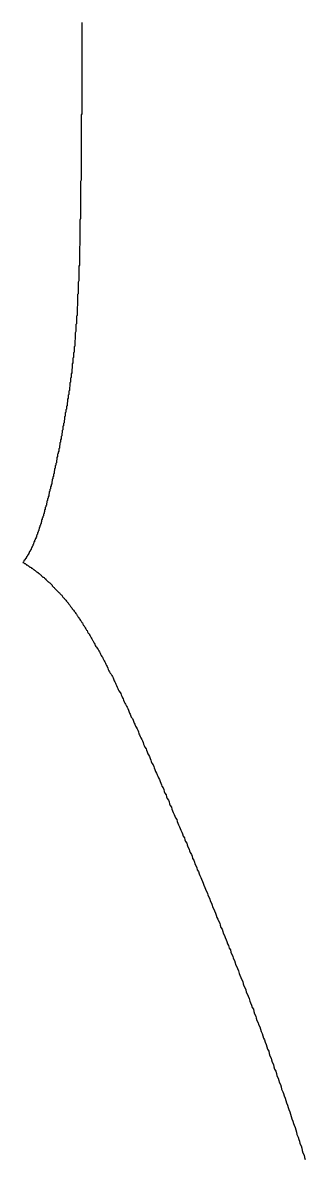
# Model space of a CAD drawing. Header units: millimetres. Extents: x 111 to 2999, y 81 to 1941.
# Drawn here: x 1053.26 to 1058.05, y 1537.44 to 1556.74 of the extents above; entities that cross this region are included whole.
import ezdxf

# ---------------------------------------------------------------- set-up
doc = ezdxf.new("R2010")
doc.units = ezdxf.units.MM

msp = doc.modelspace()

# ---------------------------------------------------------------- linework, layer by layer
for points in [[(1054.26, 1556.743, 0), (1054.26, 1556.723, 0), (1054.26, 1556.703, 0), (1054.26, 1556.683, 0), (1054.26, 1556.663, 0), (1054.26, 1556.643, 0), (1054.26, 1556.623, 0), (1054.26, 1556.603, 0), (1054.26, 1556.583, 0), (1054.26, 1556.563, 0), (1054.26, 1556.543, 0), (1054.26, 1556.523, 0), (1054.26, 1556.493, 0), (1054.26, 1556.473, 0), (1054.26, 1556.453, 0), (1054.26, 1556.433, 0), (1054.26, 1556.413, 0), (1054.26, 1556.393, 0), (1054.26, 1556.363, 0), (1054.26, 1556.343, 0), (1054.26, 1556.323, 0), (1054.26, 1556.303, 0), (1054.26, 1556.273, 0), (1054.26, 1556.253, 0), (1054.26, 1556.233, 0), (1054.26, 1556.213, 0), (1054.26, 1556.183, 0), (1054.26, 1556.163, 0), (1054.26, 1556.143, 0), (1054.26, 1556.113, 0), (1054.26, 1556.093, 0), (1054.26, 1556.073, 0), (1054.26, 1556.053, 0), (1054.26, 1556.023, 0), (1054.26, 1556.003, 0), (1054.26, 1555.983, 0), (1054.26, 1555.953, 0), (1054.26, 1555.933, 0), (1054.26, 1555.903, 0), (1054.26, 1555.883, 0), (1054.26, 1555.863, 0), (1054.26, 1555.833, 0), (1054.26, 1555.813, 0), (1054.26, 1555.783, 0), (1054.26, 1555.763, 0), (1054.26, 1555.743, 0), (1054.26, 1555.713, 0), (1054.26, 1555.693, 0), (1054.26, 1555.663, 0), (1054.26, 1555.643, 0), (1054.26, 1555.623, 0), (1054.26, 1555.593, 0), (1054.26, 1555.573, 0), (1054.26, 1555.543, 0), (1054.26, 1555.523, 0), (1054.26, 1555.493, 0), (1054.26, 1555.473, 0), (1054.26, 1555.443, 0), (1054.26, 1555.423, 0), (1054.26, 1555.393, 0), (1054.26, 1555.373, 0), (1054.26, 1555.343, 0), (1054.26, 1555.323, 0), (1054.26, 1555.293, 0), (1054.26, 1555.273, 0), (1054.26, 1555.243, 0), (1054.26, 1555.223, 0), (1054.26, 1555.193, 0), (1054.25, 1555.173, 0), (1054.25, 1555.143, 0), (1054.25, 1555.123, 0), (1054.25, 1555.093, 0), (1054.25, 1555.073, 0), (1054.25, 1555.043, 0), (1054.25, 1555.023, 0), (1054.25, 1554.993, 0), (1054.25, 1554.973, 0), (1054.25, 1554.943, 0), (1054.25, 1554.923, 0), (1054.25, 1554.893, 0), (1054.25, 1554.873, 0), (1054.25, 1554.843, 0), (1054.25, 1554.823, 0), (1054.25, 1554.793, 0), (1054.25, 1554.773, 0), (1054.25, 1554.743, 0), (1054.25, 1554.713, 0), (1054.25, 1554.693, 0), (1054.25, 1554.663, 0), (1054.25, 1554.643, 0), (1054.25, 1554.613, 0), (1054.25, 1554.593, 0), (1054.25, 1554.563, 0), (1054.25, 1554.543, 0), (1054.25, 1554.513, 0), (1054.25, 1554.493, 0), (1054.25, 1554.463, 0), (1054.25, 1554.443, 0), (1054.25, 1554.413, 0), (1054.25, 1554.393, 0), (1054.25, 1554.363, 0), (1054.25, 1554.343, 0), (1054.25, 1554.313, 0), (1054.25, 1554.293, 0), (1054.25, 1554.263, 0), (1054.25, 1554.243, 0), (1054.25, 1554.213, 0), (1054.25, 1554.193, 0), (1054.25, 1554.163, 0), (1054.25, 1554.143, 0), (1054.25, 1554.113, 0), (1054.25, 1554.093, 0), (1054.25, 1554.063, 0), (1054.24, 1554.043, 0), (1054.24, 1554.013, 0), (1054.24, 1553.993, 0), (1054.24, 1553.963, 0), (1054.24, 1553.943, 0), (1054.24, 1553.913, 0), (1054.24, 1553.893, 0), (1054.24, 1553.863, 0), (1054.24, 1553.843, 0), (1054.24, 1553.813, 0), (1054.24, 1553.793, 0), (1054.24, 1553.763, 0), (1054.24, 1553.743, 0), (1054.24, 1553.723, 0), (1054.24, 1553.693, 0), (1054.24, 1553.673, 0), (1054.24, 1553.643, 0), (1054.24, 1553.623, 0), (1054.24, 1553.603, 0), (1054.24, 1553.573, 0), (1054.24, 1553.553, 0), (1054.24, 1553.523, 0), (1054.24, 1553.503, 0), (1054.24, 1553.483, 0), (1054.24, 1553.453, 0), (1054.24, 1553.433, 0), (1054.24, 1553.413, 0), (1054.23, 1553.383, 0), (1054.23, 1553.363, 0), (1054.23, 1553.343, 0), (1054.23, 1553.313, 0), (1054.23, 1553.293, 0), (1054.23, 1553.273, 0), (1054.23, 1553.243, 0), (1054.23, 1553.223, 0), (1054.23, 1553.203, 0), (1054.23, 1553.183, 0), (1054.23, 1553.153, 0), (1054.23, 1553.133, 0), (1054.23, 1553.113, 0), (1054.23, 1553.093, 0), (1054.23, 1553.063, 0), (1054.23, 1553.043, 0), (1054.23, 1553.023, 0), (1054.23, 1553.003, 0), (1054.23, 1552.983, 0), (1054.23, 1552.963, 0), (1054.22, 1552.933, 0), (1054.22, 1552.913, 0), (1054.22, 1552.893, 0), (1054.22, 1552.873, 0), (1054.22, 1552.853, 0), (1054.22, 1552.833, 0), (1054.22, 1552.813, 0), (1054.22, 1552.793, 0), (1054.22, 1552.763, 0), (1054.22, 1552.743, 0), (1054.22, 1552.723, 0), (1054.22, 1552.703, 0), (1054.22, 1552.683, 0), (1054.22, 1552.663, 0), (1054.22, 1552.643, 0), (1054.22, 1552.623, 0), (1054.21, 1552.603, 0), (1054.21, 1552.583, 0), (1054.21, 1552.563, 0), (1054.21, 1552.543, 0), (1054.21, 1552.523, 0), (1054.21, 1552.503, 0), (1054.21, 1552.483, 0), (1054.21, 1552.463, 0), (1054.21, 1552.453, 0), (1054.21, 1552.433, 0), (1054.21, 1552.413, 0), (1054.21, 1552.393, 0), (1054.21, 1552.373, 0), (1054.21, 1552.353, 0), (1054.2, 1552.333, 0), (1054.2, 1552.313, 0), (1054.2, 1552.303, 0), (1054.2, 1552.283, 0), (1054.2, 1552.263, 0), (1054.2, 1552.243, 0), (1054.2, 1552.223, 0), (1054.2, 1552.203, 0), (1054.2, 1552.193, 0), (1054.2, 1552.173, 0), (1054.2, 1552.153, 0), (1054.2, 1552.133, 0), (1054.19, 1552.123, 0), (1054.19, 1552.103, 0), (1054.19, 1552.083, 0), (1054.19, 1552.063, 0), (1054.19, 1552.053, 0), (1054.19, 1552.033, 0), (1054.19, 1552.013, 0), (1054.19, 1551.993, 0), (1054.19, 1551.983, 0), (1054.19, 1551.963, 0), (1054.19, 1551.943, 0), (1054.19, 1551.933, 0), (1054.18, 1551.913, 0), (1054.18, 1551.893, 0), (1054.18, 1551.883, 0), (1054.18, 1551.863, 0), (1054.18, 1551.843, 0), (1054.18, 1551.833, 0), (1054.18, 1551.813, 0), (1054.18, 1551.803, 0), (1054.18, 1551.783, 0), (1054.18, 1551.763, 0), (1054.17, 1551.753, 0), (1054.17, 1551.733, 0), (1054.17, 1551.723, 0), (1054.17, 1551.703, 0), (1054.17, 1551.683, 0), (1054.17, 1551.673, 0), (1054.17, 1551.653, 0), (1054.17, 1551.643, 0), (1054.17, 1551.623, 0), (1054.16, 1551.613, 0), (1054.16, 1551.593, 0), (1054.16, 1551.583, 0), (1054.16, 1551.563, 0), (1054.16, 1551.553, 0), (1054.16, 1551.533, 0), (1054.16, 1551.523, 0), (1054.16, 1551.503, 0), (1054.16, 1551.493, 0), (1054.15, 1551.473, 0), (1054.15, 1551.463, 0), (1054.15, 1551.443, 0), (1054.15, 1551.433, 0), (1054.15, 1551.413, 0), (1054.15, 1551.403, 0), (1054.15, 1551.383, 0), (1054.15, 1551.373, 0), (1054.15, 1551.363, 0), (1054.14, 1551.343, 0), (1054.14, 1551.333, 0), (1054.14, 1551.313, 0), (1054.14, 1551.303, 0), (1054.14, 1551.283, 0), (1054.14, 1551.273, 0), (1054.14, 1551.263, 0), (1054.14, 1551.243, 0), (1054.13, 1551.233, 0), (1054.13, 1551.213, 0), (1054.13, 1551.203, 0), (1054.13, 1551.193, 0), (1054.13, 1551.173, 0), (1054.13, 1551.163, 0), (1054.13, 1551.143, 0), (1054.12, 1551.133, 0), (1054.12, 1551.123, 0), (1054.12, 1551.103, 0), (1054.12, 1551.093, 0), (1054.12, 1551.083, 0), (1054.12, 1551.063, 0), (1054.12, 1551.053, 0), (1054.11, 1551.043, 0), (1054.11, 1551.023, 0), (1054.11, 1551.013, 0), (1054.11, 1551.003, 0), (1054.11, 1550.983, 0), (1054.11, 1550.973, 0), (1054.11, 1550.963, 0), (1054.1, 1550.943, 0), (1054.1, 1550.933, 0), (1054.1, 1550.923, 0), (1054.1, 1550.903, 0), (1054.1, 1550.893, 0), (1054.1, 1550.883, 0), (1054.1, 1550.863, 0), (1054.09, 1550.853, 0), (1054.09, 1550.843, 0), (1054.09, 1550.823, 0), (1054.09, 1550.813, 0), (1054.09, 1550.803, 0), (1054.09, 1550.793, 0), (1054.08, 1550.773, 0), (1054.08, 1550.763, 0), (1054.08, 1550.753, 0), (1054.08, 1550.733, 0), (1054.08, 1550.723, 0), (1054.08, 1550.713, 0), (1054.07, 1550.703, 0), (1054.07, 1550.683, 0), (1054.07, 1550.673, 0), (1054.07, 1550.663, 0), (1054.07, 1550.653, 0), (1054.07, 1550.633, 0), (1054.06, 1550.623, 0), (1054.06, 1550.613, 0), (1054.06, 1550.593, 0), (1054.06, 1550.583, 0), (1054.06, 1550.573, 0), (1054.06, 1550.563, 0), (1054.05, 1550.543, 0), (1054.05, 1550.533, 0), (1054.05, 1550.523, 0), (1054.05, 1550.513, 0), (1054.05, 1550.493, 0), (1054.04, 1550.483, 0), (1054.04, 1550.473, 0), (1054.04, 1550.463, 0), (1054.04, 1550.443, 0), (1054.04, 1550.433, 0), (1054.04, 1550.423, 0), (1054.03, 1550.413, 0), (1054.03, 1550.393, 0), (1054.03, 1550.383, 0), (1054.03, 1550.373, 0), (1054.03, 1550.363, 0), (1054.02, 1550.343, 0), (1054.02, 1550.333, 0), (1054.02, 1550.323, 0), (1054.02, 1550.313, 0), (1054.02, 1550.293, 0), (1054.01, 1550.283, 0), (1054.01, 1550.273, 0), (1054.01, 1550.263, 0), (1054.01, 1550.243, 0), (1054.01, 1550.233, 0), (1054, 1550.223, 0), (1054, 1550.213, 0), (1054, 1550.193, 0), (1054, 1550.183, 0), (1054, 1550.173, 0), (1053.99, 1550.163, 0), (1053.99, 1550.143, 0), (1053.99, 1550.133, 0), (1053.99, 1550.123, 0), (1053.98, 1550.113, 0), (1053.98, 1550.093, 0), (1053.98, 1550.083, 0), (1053.98, 1550.073, 0), (1053.98, 1550.053, 0), (1053.97, 1550.043, 0), (1053.97, 1550.033, 0), (1053.97, 1550.023, 0), (1053.97, 1550.003, 0), (1053.97, 1549.993, 0), (1053.96, 1549.983, 0), (1053.96, 1549.973, 0), (1053.96, 1549.953, 0), (1053.96, 1549.943, 0), (1053.95, 1549.933, 0), (1053.95, 1549.913, 0), (1053.95, 1549.903, 0), (1053.95, 1549.893, 0), (1053.94, 1549.883, 0), (1053.94, 1549.863, 0), (1053.94, 1549.853, 0), (1053.94, 1549.843, 0), (1053.94, 1549.823, 0), (1053.93, 1549.813, 0), (1053.93, 1549.803, 0), (1053.93, 1549.783, 0), (1053.93, 1549.773, 0), (1053.92, 1549.763, 0), (1053.92, 1549.753, 0), (1053.92, 1549.733, 0), (1053.92, 1549.723, 0), (1053.91, 1549.713, 0), (1053.91, 1549.693, 0), (1053.91, 1549.683, 0), (1053.91, 1549.673, 0), (1053.9, 1549.653, 0), (1053.9, 1549.643, 0), (1053.9, 1549.633, 0), (1053.9, 1549.613, 0), (1053.89, 1549.603, 0), (1053.89, 1549.593, 0), (1053.89, 1549.583, 0), (1053.89, 1549.563, 0), (1053.88, 1549.553, 0), (1053.88, 1549.543, 0), (1053.88, 1549.523, 0), (1053.88, 1549.513, 0), (1053.87, 1549.503, 0), (1053.87, 1549.483, 0), (1053.87, 1549.473, 0), (1053.87, 1549.463, 0), (1053.86, 1549.443, 0), (1053.86, 1549.433, 0), (1053.86, 1549.423, 0), (1053.85, 1549.413, 0), (1053.85, 1549.393, 0), (1053.85, 1549.383, 0), (1053.85, 1549.373, 0), (1053.84, 1549.353, 0), (1053.84, 1549.343, 0), (1053.84, 1549.333, 0), (1053.84, 1549.313, 0), (1053.83, 1549.303, 0), (1053.83, 1549.293, 0), (1053.83, 1549.273, 0), (1053.83, 1549.263, 0), (1053.82, 1549.253, 0), (1053.82, 1549.243, 0), (1053.82, 1549.223, 0), (1053.81, 1549.213, 0), (1053.81, 1549.203, 0), (1053.81, 1549.183, 0), (1053.81, 1549.173, 0), (1053.8, 1549.163, 0), (1053.8, 1549.153, 0), (1053.8, 1549.133, 0), (1053.79, 1549.123, 0), (1053.79, 1549.113, 0), (1053.79, 1549.093, 0), (1053.79, 1549.083, 0), (1053.78, 1549.073, 0), (1053.78, 1549.063, 0), (1053.78, 1549.043, 0), (1053.78, 1549.033, 0), (1053.77, 1549.023, 0), (1053.77, 1549.003, 0), (1053.77, 1548.993, 0), (1053.76, 1548.983, 0), (1053.76, 1548.973, 0), (1053.76, 1548.953, 0), (1053.75, 1548.943, 0), (1053.75, 1548.933, 0), (1053.75, 1548.923, 0), (1053.75, 1548.903, 0), (1053.74, 1548.893, 0), (1053.74, 1548.883, 0), (1053.74, 1548.873, 0), (1053.73, 1548.853, 0), (1053.73, 1548.843, 0), (1053.73, 1548.833, 0), (1053.73, 1548.823, 0), (1053.72, 1548.813, 0), (1053.72, 1548.793, 0), (1053.72, 1548.783, 0), (1053.71, 1548.773, 0), (1053.71, 1548.763, 0), (1053.71, 1548.743, 0), (1053.7, 1548.733, 0), (1053.7, 1548.723, 0), (1053.7, 1548.713, 0), (1053.7, 1548.703, 0), (1053.69, 1548.683, 0), (1053.69, 1548.673, 0), (1053.69, 1548.663, 0), (1053.68, 1548.653, 0), (1053.68, 1548.643, 0), (1053.68, 1548.623, 0), (1053.67, 1548.613, 0), (1053.67, 1548.603, 0), (1053.67, 1548.593, 0), (1053.67, 1548.583, 0), (1053.66, 1548.573, 0), (1053.66, 1548.553, 0), (1053.66, 1548.543, 0), (1053.65, 1548.533, 0), (1053.65, 1548.523, 0), (1053.65, 1548.513, 0), (1053.64, 1548.503, 0), (1053.64, 1548.493, 0), (1053.64, 1548.473, 0), (1053.63, 1548.463, 0), (1053.63, 1548.453, 0), (1053.63, 1548.443, 0), (1053.63, 1548.433, 0), (1053.62, 1548.423, 0), (1053.62, 1548.413, 0), (1053.62, 1548.403, 0), (1053.61, 1548.393, 0), (1053.61, 1548.383, 0), (1053.61, 1548.363, 0), (1053.6, 1548.353, 0), (1053.6, 1548.343, 0), (1053.6, 1548.333, 0), (1053.59, 1548.323, 0), (1053.59, 1548.313, 0), (1053.59, 1548.303, 0), (1053.58, 1548.293, 0), (1053.58, 1548.283, 0), (1053.58, 1548.273, 0), (1053.58, 1548.263, 0), (1053.57, 1548.253, 0), (1053.57, 1548.243, 0), (1053.57, 1548.233, 0), (1053.56, 1548.223, 0), (1053.56, 1548.213, 0), (1053.56, 1548.203, 0), (1053.55, 1548.193, 0), (1053.55, 1548.183, 0), (1053.55, 1548.173, 0), (1053.54, 1548.163, 0), (1053.54, 1548.153, 0), (1053.54, 1548.143, 0), (1053.53, 1548.133, 0), (1053.53, 1548.123, 0), (1053.53, 1548.113, 0), (1053.52, 1548.103, 0), (1053.52, 1548.093, 0), (1053.52, 1548.083, 0), (1053.51, 1548.073, 0), (1053.51, 1548.063, 0), (1053.51, 1548.053, 0), (1053.5, 1548.043, 0), (1053.5, 1548.043, 0), (1053.5, 1548.033, 0), (1053.49, 1548.023, 0), (1053.49, 1548.013, 0), (1053.49, 1548.003, 0), (1053.48, 1547.993, 0), (1053.48, 1547.983, 0), (1053.48, 1547.973, 0), (1053.47, 1547.973, 0), (1053.47, 1547.963, 0), (1053.47, 1547.953, 0), (1053.46, 1547.943, 0), (1053.46, 1547.933, 0), (1053.46, 1547.923, 0), (1053.45, 1547.923, 0), (1053.45, 1547.913, 0), (1053.45, 1547.903, 0), (1053.44, 1547.893, 0), (1053.44, 1547.883, 0), (1053.44, 1547.883, 0), (1053.43, 1547.873, 0), (1053.43, 1547.863, 0), (1053.43, 1547.853, 0), (1053.42, 1547.843, 0), (1053.42, 1547.843, 0), (1053.42, 1547.833, 0), (1053.41, 1547.823, 0), (1053.41, 1547.823, 0), (1053.41, 1547.813, 0), (1053.4, 1547.803, 0), (1053.4, 1547.793, 0), (1053.4, 1547.793, 0), (1053.39, 1547.783, 0), (1053.39, 1547.773, 0), (1053.39, 1547.773, 0), (1053.38, 1547.763, 0), (1053.38, 1547.753, 0), (1053.37, 1547.753, 0), (1053.37, 1547.743, 0), (1053.37, 1547.733, 0), (1053.36, 1547.733, 0), (1053.36, 1547.723, 0), (1053.36, 1547.713, 0), (1053.35, 1547.713, 0), (1053.35, 1547.703, 0), (1053.35, 1547.703, 0), (1053.34, 1547.693, 0), (1053.34, 1547.683, 0), (1053.34, 1547.683, 0), (1053.33, 1547.673, 0), (1053.33, 1547.673, 0), (1053.33, 1547.663, 0), (1053.32, 1547.663, 0), (1053.32, 1547.653, 0), (1053.32, 1547.643, 0), (1053.31, 1547.643, 0), (1053.31, 1547.633, 0), (1053.3, 1547.633, 0), (1053.3, 1547.623, 0), (1053.3, 1547.623, 0), (1053.29, 1547.613, 0), (1053.29, 1547.613, 0), (1053.29, 1547.603, 0), (1053.28, 1547.603, 0), (1053.28, 1547.593, 0), (1053.28, 1547.593, 0), (1053.27, 1547.583, 0), (1053.27, 1547.583, 0), (1053.27, 1547.583, 0), (1053.26, 1547.573, 0)], [(1053.26, 1547.573, 0), (1053.27, 1547.573, 0), (1053.28, 1547.563, 0), (1053.28, 1547.563, 0), (1053.29, 1547.553, 0), (1053.3, 1547.553, 0), (1053.3, 1547.553, 0), (1053.31, 1547.543, 0), (1053.32, 1547.543, 0), (1053.32, 1547.533, 0), (1053.33, 1547.533, 0), (1053.34, 1547.523, 0), (1053.34, 1547.523, 0), (1053.35, 1547.513, 0), (1053.36, 1547.513, 0), (1053.37, 1547.503, 0), (1053.37, 1547.503, 0), (1053.38, 1547.493, 0), (1053.39, 1547.493, 0), (1053.4, 1547.483, 0), (1053.4, 1547.483, 0), (1053.41, 1547.473, 0), (1053.42, 1547.473, 0), (1053.43, 1547.463, 0), (1053.43, 1547.463, 0), (1053.44, 1547.453, 0), (1053.45, 1547.453, 0), (1053.46, 1547.443, 0), (1053.47, 1547.433, 0), (1053.47, 1547.433, 0), (1053.48, 1547.423, 0), (1053.49, 1547.413, 0), (1053.5, 1547.413, 0), (1053.51, 1547.403, 0), (1053.52, 1547.403, 0), (1053.52, 1547.393, 0), (1053.53, 1547.383, 0), (1053.54, 1547.383, 0), (1053.55, 1547.373, 0), (1053.56, 1547.363, 0), (1053.57, 1547.353, 0), (1053.57, 1547.353, 0), (1053.58, 1547.343, 0), (1053.59, 1547.333, 0), (1053.6, 1547.323, 0), (1053.61, 1547.323, 0), (1053.62, 1547.313, 0), (1053.63, 1547.303, 0), (1053.64, 1547.293, 0), (1053.65, 1547.293, 0), (1053.65, 1547.283, 0), (1053.66, 1547.273, 0), (1053.67, 1547.263, 0), (1053.68, 1547.253, 0), (1053.69, 1547.243, 0), (1053.7, 1547.243, 0), (1053.71, 1547.233, 0), (1053.72, 1547.223, 0), (1053.73, 1547.213, 0), (1053.74, 1547.203, 0), (1053.75, 1547.193, 0), (1053.76, 1547.183, 0), (1053.76, 1547.173, 0), (1053.77, 1547.163, 0), (1053.78, 1547.153, 0), (1053.79, 1547.143, 0), (1053.8, 1547.133, 0), (1053.81, 1547.123, 0), (1053.82, 1547.113, 0), (1053.83, 1547.103, 0), (1053.84, 1547.093, 0), (1053.85, 1547.083, 0), (1053.86, 1547.073, 0), (1053.87, 1547.063, 0), (1053.88, 1547.053, 0), (1053.89, 1547.043, 0), (1053.9, 1547.033, 0), (1053.91, 1547.023, 0), (1053.92, 1547.013, 0), (1053.93, 1547.003, 0), (1053.94, 1546.983, 0), (1053.95, 1546.973, 0), (1053.96, 1546.963, 0), (1053.97, 1546.953, 0), (1053.98, 1546.943, 0), (1053.99, 1546.933, 0), (1054, 1546.913, 0), (1054.01, 1546.903, 0), (1054.02, 1546.893, 0), (1054.03, 1546.883, 0), (1054.04, 1546.863, 0), (1054.05, 1546.853, 0), (1054.06, 1546.843, 0), (1054.07, 1546.823, 0), (1054.08, 1546.813, 0), (1054.09, 1546.803, 0), (1054.1, 1546.783, 0), (1054.11, 1546.773, 0), (1054.12, 1546.763, 0), (1054.13, 1546.743, 0), (1054.14, 1546.733, 0), (1054.15, 1546.723, 0), (1054.16, 1546.703, 0), (1054.17, 1546.693, 0), (1054.18, 1546.673, 0), (1054.19, 1546.663, 0), (1054.2, 1546.643, 0), (1054.21, 1546.633, 0), (1054.22, 1546.613, 0), (1054.23, 1546.603, 0), (1054.24, 1546.583, 0), (1054.25, 1546.573, 0), (1054.26, 1546.553, 0), (1054.27, 1546.543, 0), (1054.28, 1546.523, 0), (1054.29, 1546.503, 0), (1054.3, 1546.493, 0), (1054.31, 1546.473, 0), (1054.32, 1546.463, 0), (1054.33, 1546.443, 0), (1054.34, 1546.423, 0), (1054.35, 1546.413, 0), (1054.36, 1546.393, 0), (1054.37, 1546.373, 0), (1054.38, 1546.363, 0), (1054.39, 1546.343, 0), (1054.4, 1546.323, 0), (1054.41, 1546.313, 0), (1054.42, 1546.293, 0), (1054.43, 1546.273, 0), (1054.44, 1546.253, 0), (1054.45, 1546.243, 0), (1054.46, 1546.223, 0), (1054.47, 1546.203, 0), (1054.48, 1546.183, 0), (1054.49, 1546.163, 0), (1054.5, 1546.143, 0), (1054.51, 1546.133, 0), (1054.52, 1546.113, 0), (1054.54, 1546.093, 0), (1054.55, 1546.073, 0), (1054.56, 1546.053, 0), (1054.57, 1546.033, 0), (1054.58, 1546.013, 0), (1054.59, 1545.993, 0), (1054.6, 1545.973, 0), (1054.61, 1545.963, 0), (1054.62, 1545.943, 0), (1054.63, 1545.923, 0), (1054.64, 1545.903, 0), (1054.65, 1545.883, 0), (1054.66, 1545.863, 0), (1054.67, 1545.843, 0), (1054.68, 1545.823, 0), (1054.69, 1545.803, 0), (1054.7, 1545.773, 0), (1054.71, 1545.753, 0), (1054.72, 1545.733, 0), (1054.73, 1545.713, 0), (1054.74, 1545.693, 0), (1054.76, 1545.673, 0), (1054.77, 1545.653, 0), (1054.78, 1545.633, 0), (1054.79, 1545.613, 0), (1054.8, 1545.593, 0), (1054.81, 1545.563, 0), (1054.82, 1545.543, 0), (1054.83, 1545.523, 0), (1054.84, 1545.503, 0), (1054.85, 1545.483, 0), (1054.86, 1545.453, 0), (1054.87, 1545.433, 0), (1054.88, 1545.413, 0), (1054.89, 1545.393, 0), (1054.91, 1545.363, 0), (1054.92, 1545.343, 0), (1054.93, 1545.323, 0), (1054.94, 1545.303, 0), (1054.95, 1545.273, 0), (1054.96, 1545.253, 0), (1054.97, 1545.233, 0), (1054.98, 1545.203, 0), (1054.99, 1545.183, 0), (1055, 1545.163, 0), (1055.02, 1545.133, 0), (1055.03, 1545.113, 0), (1055.04, 1545.093, 0), (1055.05, 1545.063, 0), (1055.06, 1545.043, 0), (1055.07, 1545.013, 0), (1055.08, 1544.993, 0), (1055.09, 1544.963, 0), (1055.1, 1544.943, 0), (1055.12, 1544.923, 0), (1055.13, 1544.893, 0), (1055.14, 1544.873, 0), (1055.15, 1544.843, 0), (1055.16, 1544.823, 0), (1055.17, 1544.793, 0), (1055.18, 1544.773, 0), (1055.2, 1544.743, 0), (1055.21, 1544.723, 0), (1055.22, 1544.693, 0), (1055.23, 1544.663, 0), (1055.24, 1544.643, 0), (1055.25, 1544.613, 0), (1055.26, 1544.593, 0), (1055.28, 1544.563, 0), (1055.29, 1544.543, 0), (1055.3, 1544.513, 0), (1055.31, 1544.483, 0), (1055.32, 1544.463, 0), (1055.33, 1544.433, 0), (1055.35, 1544.403, 0), (1055.36, 1544.383, 0), (1055.37, 1544.353, 0), (1055.38, 1544.323, 0), (1055.39, 1544.303, 0), (1055.41, 1544.273, 0), (1055.42, 1544.243, 0), (1055.43, 1544.213, 0), (1055.44, 1544.193, 0), (1055.45, 1544.163, 0), (1055.47, 1544.133, 0), (1055.48, 1544.103, 0), (1055.49, 1544.083, 0), (1055.5, 1544.053, 0), (1055.51, 1544.023, 0), (1055.53, 1543.993, 0), (1055.54, 1543.963, 0), (1055.55, 1543.943, 0), (1055.56, 1543.913, 0), (1055.58, 1543.883, 0), (1055.59, 1543.853, 0), (1055.6, 1543.823, 0), (1055.61, 1543.793, 0), (1055.62, 1543.773, 0), (1055.64, 1543.743, 0), (1055.65, 1543.713, 0), (1055.66, 1543.683, 0), (1055.67, 1543.653, 0), (1055.69, 1543.623, 0), (1055.7, 1543.593, 0), (1055.71, 1543.563, 0), (1055.73, 1543.533, 0), (1055.74, 1543.503, 0), (1055.75, 1543.473, 0), (1055.76, 1543.443, 0), (1055.78, 1543.413, 0), (1055.79, 1543.383, 0), (1055.8, 1543.353, 0), (1055.81, 1543.323, 0), (1055.83, 1543.293, 0), (1055.84, 1543.263, 0), (1055.85, 1543.233, 0), (1055.87, 1543.203, 0), (1055.88, 1543.173, 0), (1055.89, 1543.143, 0), (1055.9, 1543.113, 0), (1055.92, 1543.083, 0), (1055.93, 1543.053, 0), (1055.94, 1543.023, 0), (1055.96, 1542.993, 0), (1055.97, 1542.963, 0), (1055.98, 1542.923, 0), (1056, 1542.893, 0), (1056.01, 1542.863, 0), (1056.02, 1542.833, 0), (1056.04, 1542.803, 0), (1056.05, 1542.773, 0), (1056.06, 1542.743, 0), (1056.08, 1542.703, 0), (1056.09, 1542.673, 0), (1056.1, 1542.643, 0), (1056.12, 1542.613, 0), (1056.13, 1542.583, 0), (1056.14, 1542.543, 0), (1056.16, 1542.513, 0), (1056.17, 1542.483, 0), (1056.18, 1542.453, 0), (1056.2, 1542.413, 0), (1056.21, 1542.383, 0), (1056.22, 1542.353, 0), (1056.24, 1542.323, 0), (1056.25, 1542.283, 0), (1056.26, 1542.253, 0), (1056.28, 1542.223, 0), (1056.29, 1542.193, 0), (1056.31, 1542.153, 0), (1056.32, 1542.123, 0), (1056.33, 1542.093, 0), (1056.35, 1542.053, 0), (1056.36, 1542.023, 0), (1056.37, 1541.993, 0), (1056.39, 1541.953, 0), (1056.4, 1541.923, 0), (1056.42, 1541.883, 0), (1056.43, 1541.853, 0), (1056.44, 1541.823, 0), (1056.46, 1541.783, 0), (1056.47, 1541.753, 0), (1056.48, 1541.723, 0), (1056.5, 1541.683, 0), (1056.51, 1541.653, 0), (1056.53, 1541.613, 0), (1056.54, 1541.583, 0), (1056.55, 1541.543, 0), (1056.57, 1541.513, 0), (1056.58, 1541.483, 0), (1056.6, 1541.443, 0), (1056.61, 1541.413, 0), (1056.62, 1541.373, 0), (1056.64, 1541.343, 0), (1056.65, 1541.303, 0), (1056.66, 1541.273, 0), (1056.68, 1541.233, 0), (1056.69, 1541.203, 0), (1056.71, 1541.163, 0), (1056.72, 1541.133, 0), (1056.73, 1541.093, 0), (1056.75, 1541.063, 0), (1056.76, 1541.023, 0), (1056.78, 1540.993, 0), (1056.79, 1540.953, 0), (1056.8, 1540.923, 0), (1056.82, 1540.883, 0), (1056.83, 1540.853, 0), (1056.85, 1540.813, 0), (1056.86, 1540.773, 0), (1056.87, 1540.743, 0), (1056.89, 1540.703, 0), (1056.9, 1540.673, 0), (1056.92, 1540.633, 0), (1056.93, 1540.593, 0), (1056.94, 1540.563, 0), (1056.96, 1540.523, 0), (1056.97, 1540.493, 0), (1056.99, 1540.453, 0), (1057, 1540.413, 0), (1057.01, 1540.383, 0), (1057.03, 1540.343, 0), (1057.04, 1540.313, 0), (1057.05, 1540.273, 0), (1057.07, 1540.233, 0), (1057.08, 1540.203, 0), (1057.1, 1540.163, 0), (1057.11, 1540.123, 0), (1057.12, 1540.093, 0), (1057.14, 1540.053, 0), (1057.15, 1540.013, 0), (1057.17, 1539.983, 0), (1057.18, 1539.943, 0), (1057.19, 1539.903, 0), (1057.21, 1539.863, 0), (1057.22, 1539.833, 0), (1057.23, 1539.793, 0), (1057.25, 1539.753, 0), (1057.26, 1539.723, 0), (1057.28, 1539.683, 0), (1057.29, 1539.643, 0), (1057.3, 1539.603, 0), (1057.32, 1539.573, 0), (1057.33, 1539.533, 0), (1057.34, 1539.493, 0), (1057.36, 1539.463, 0), (1057.37, 1539.423, 0), (1057.39, 1539.383, 0), (1057.4, 1539.343, 0), (1057.41, 1539.303, 0), (1057.43, 1539.273, 0), (1057.44, 1539.233, 0), (1057.45, 1539.193, 0), (1057.47, 1539.153, 0), (1057.48, 1539.123, 0), (1057.49, 1539.083, 0), (1057.51, 1539.043, 0), (1057.52, 1539.003, 0), (1057.53, 1538.963, 0), (1057.55, 1538.933, 0), (1057.56, 1538.893, 0), (1057.57, 1538.853, 0), (1057.59, 1538.813, 0), (1057.6, 1538.773, 0), (1057.61, 1538.743, 0), (1057.63, 1538.703, 0), (1057.64, 1538.663, 0), (1057.65, 1538.623, 0), (1057.67, 1538.583, 0), (1057.68, 1538.553, 0), (1057.69, 1538.513, 0), (1057.71, 1538.473, 0), (1057.72, 1538.433, 0), (1057.73, 1538.393, 0), (1057.75, 1538.353, 0), (1057.76, 1538.313, 0), (1057.77, 1538.283, 0), (1057.79, 1538.243, 0), (1057.8, 1538.203, 0), (1057.81, 1538.163, 0), (1057.82, 1538.123, 0), (1057.84, 1538.083, 0), (1057.85, 1538.043, 0), (1057.86, 1538.013, 0), (1057.88, 1537.973, 0), (1057.89, 1537.933, 0), (1057.9, 1537.893, 0), (1057.91, 1537.853, 0), (1057.93, 1537.813, 0), (1057.94, 1537.773, 0), (1057.95, 1537.743, 0), (1057.96, 1537.703, 0), (1057.98, 1537.663, 0), (1057.99, 1537.623, 0), (1058, 1537.583, 0), (1058.01, 1537.543, 0), (1058.03, 1537.503, 0), (1058.04, 1537.463, 0), (1058.05, 1537.433, 0)]]:
    msp.add_polyline3d(points)

doc.saveas('drawing.dxf')
